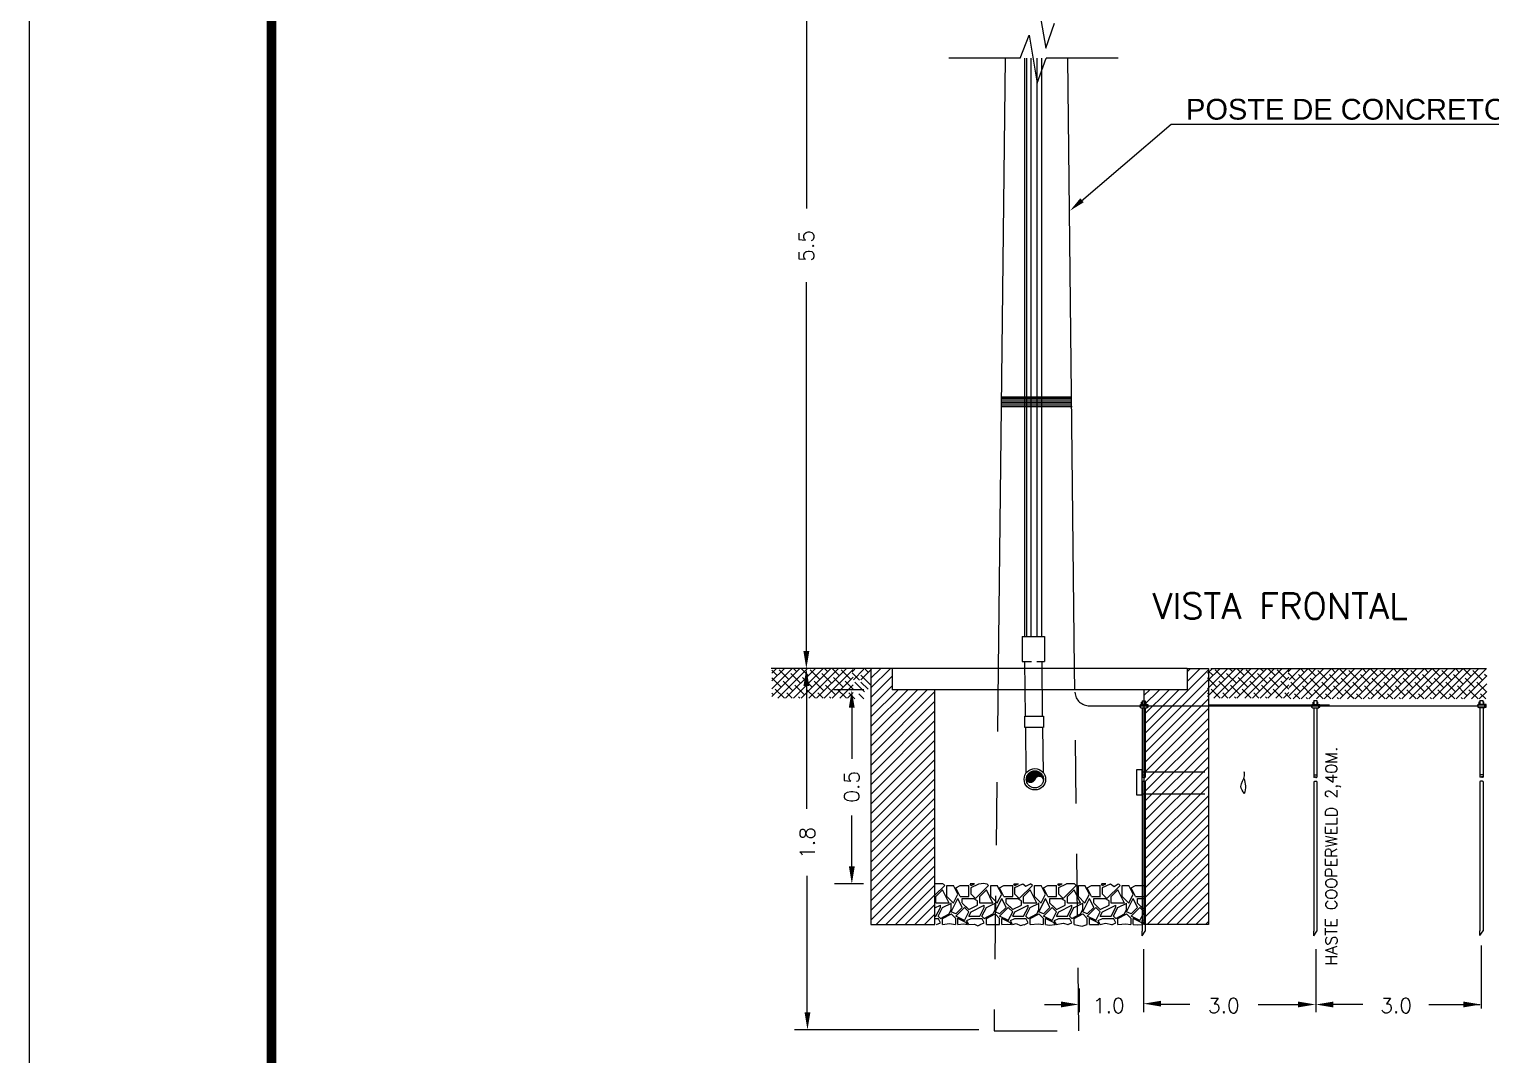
# Model space of a CAD drawing. Header units: metres. Extents: x 4188.7 to 4272.1, y 2012.8 to 2020.9.
# Drawn here: x 4236.95 to 4239.839, y 2015.531 to 2017.559 of the extents above; entities that cross this region are included whole.
import ezdxf

# ---------------------------------------------------------------- set-up
doc = ezdxf.new("R2010")
doc.units = ezdxf.units.M
for name, pattern in [('DASHED', [0.75, 0.5, -0.25]), ('HIDDEN2', [0.1875, 0.125, -0.0625]), ('USTATION2', [1, 0.75, -0.25])]:
    doc.linetypes.add(name, pattern=pattern)
for name, color, linetype in [('A-PARED', 7, 'Continuous'), ('A-TEXTO', 4, 'Continuous'), ('ARQ-FOLHA', 7, 'Continuous'), ('QUADRO DE CARGAS', 7, 'Continuous')]:
    doc.layers.add(name, color=color, linetype=linetype)
doc.styles.add('arial', font='arial.ttf')
doc.styles.add('REGUA_140_MM', font='romans.shx', dxfattribs={"height": 4})
doc.styles.add('REGUA_60_MM', font='romans.shx', dxfattribs={"height": 1.8})
doc.styles.add('T60', font='romans.shx')

# ---------------------------------------------------------------- blocks, each defined once
blk = doc.blocks.new('FOLHA A2')
at = {"layer": 'ARQ-FOLHA'}
blk.add_line((0, 0), (0, -420), dxfattribs=at)
at = {"layer": 'ARQ-FOLHA', "const_width": 1}
blk.add_lwpolyline([(25, -410), (584, -410), (584, -10), (25, -10), (25, -410)], dxfattribs=at)
blk = doc.blocks.new('*X81')
at = {"color": 0}
for p, q in [((-54472.08, 48096.05), (-54468.33, 48099.81)), ((-54472.08, 48096.23), (-54468.51, 48099.81)), ((-54472.07, 48096.42), (-54468.7, 48099.79)), ((-54472.04, 48096.63), (-54468.9, 48099.77)), ((-54472.03, 48095.93), (-54468.15, 48099.81)), ((-54472, 48096.84), (-54469.12, 48099.73)), ((-54471.97, 48095.81), (-54467.99, 48099.79)), ((-54471.94, 48097.08), (-54469.35, 48099.67)), ((-54471.91, 48095.7), (-54467.83, 48099.78)), ((-54471.86, 48097.34), (-54469.61, 48099.59)), ((-54471.84, 48095.59), (-54467.68, 48099.75)), ((-54471.76, 48095.49), (-54467.53, 48099.72)), ((-54471.74, 48097.64), (-54469.91, 48099.46)), ((-54471.68, 48095.4), (-54467.39, 48099.69)), ((-54471.59, 48095.31), (-54467.25, 48099.65)), ((-54471.53, 48098.02), (-54470.29, 48099.26)), ((-54471.5, 48095.22), (-54467.12, 48099.61)), ((-54471.4, 48095.14), (-54466.99, 48099.56)), ((-54471.3, 48095.07), (-54466.86, 48099.51)), ((-54471.19, 48095.01), (-54466.74, 48099.45)), ((-54471.07, 48094.94), (-54466.62, 48099.4)), ((-54470.95, 48094.89), (-54466.5, 48099.33)), ((-54470.82, 48094.84), (-54466.39, 48099.27)), ((-54470.68, 48094.81), (-54466.28, 48099.2)), ((-54470.53, 48094.78), (-54466.18, 48099.13)), ((-54470.38, 48094.76), (-54466.08, 48099.05)), ((-54470.21, 48094.75), (-54465.98, 48098.98)), ((-54470.02, 48094.76), (-54465.88, 48098.9)), ((-54469.81, 48094.79), (-54468.12, 48096.48)), ((-54469.57, 48094.85), (-54468.32, 48096.11)), ((-54469.26, 48094.99), (-54468.46, 48095.79)), ((-54467.56, 48097.04), (-54465.79, 48098.81)), ((-54467.19, 48097.23), (-54465.7, 48098.73)), ((-54466.93, 48097.31), (-54465.61, 48098.64)), ((-54466.72, 48097.36), (-54465.53, 48098.55)), ((-54466.52, 48097.37), (-54465.44, 48098.45)), ((-54466.35, 48097.37), (-54465.37, 48098.35)), ((-54466.19, 48097.35), (-54465.29, 48098.25)), ((-54466.04, 48097.33), (-54465.22, 48098.15)), ((-54465.9, 48097.29), (-54465.15, 48098.04)), ((-54465.76, 48097.25), (-54465.08, 48097.93)), ((-54465.64, 48097.2), (-54465.02, 48097.81)), ((-54465.52, 48097.14), (-54464.96, 48097.7)), ((-54465.41, 48097.07), (-54464.9, 48097.58)), ((-54465.3, 48097), (-54464.85, 48097.45)), ((-54465.2, 48096.93), (-54464.8, 48097.32)), ((-54465.11, 48096.84), (-54464.76, 48097.19)), ((-54465.02, 48096.76), (-54464.72, 48097.05)), ((-54464.93, 48096.66), (-54464.68, 48096.91)), ((-54464.86, 48096.56), (-54464.65, 48096.77)), ((-54464.78, 48096.46), (-54464.63, 48096.62)), ((-54464.72, 48096.35), (-54464.61, 48096.46)), ((-54464.66, 48096.23), (-54464.59, 48096.3)), ((-54464.6, 48096.11), (-54464.58, 48096.13))]:
    blk.add_line(p, q, dxfattribs=at)

msp = doc.modelspace()

# ---------------------------------------------------------------- hatches: boundary and pattern name
h = msp.add_hatch()
h.set_pattern_fill('ANSI31', scale=0.108305, style=0)
h.set_pattern_definition([(45, (4237.053555, 2014.102724), (-0.0095729, 0.0095729), [])])
h.paths.add_polyline_path([(4239.15451, 2015.78837), (4239.28123, 2015.78837), (4239.28123, 2016.21076), (4239.28123, 2016.253), (4239.28123, 2016.29523), (4239.23899, 2016.29523), (4239.23899, 2016.253), (4239.15451, 2016.253)])
h.paths.add_polyline_path([(4238.61385, 2015.78837), (4238.74057, 2015.78837), (4238.74057, 2016.253), (4238.65609, 2016.253), (4238.65609, 2016.29523), (4238.61385, 2016.29523), (4238.61385, 2016.253), (4238.61385, 2016.21076)])
h = msp.add_hatch()
h.set_pattern_fill('GRAVEL', scale=0.086644, style=0)
h.set_pattern_definition([(0, (4235.36344, 2013.75166), (0.086644, 0.086644), [0.0259932, -0.0606508]), (0, (4235.41543, 2013.76033), (0.086644, 0.086644), [0.021661, -0.064983]), (0, (4235.4111, 2013.76466), (0.086644, 0.086644), [0.0173288, -0.0693152]), (0, (4235.3851, 2013.78632), (0.086644, 0.086644), [0.0129966, -0.0129966, 0.0173288, -0.043322]), (0, (4235.3851, 2013.79065), (0.086644, 0.086644), [0.0173288, -0.0043322, 0.021661, -0.043322]), (0, (4235.34611, 2013.80798), (0.086644, 0.086644), [0.021661, -0.064983]), (0, (4235.42843, 2013.81231), (0.086644, 0.086644), [0.021661, -0.064983]), (90, (4235.34611, 2013.76899), (-0.086644, 0.086644), [0.0129966, -0.0736474]), (90, (4235.35911, 2013.833975), (-0.086644, 0.086644), [0.0086644, -0.0779796]), (90, (4235.36344, 2013.75166), (-0.086644, 0.086644), [0.0129966, -0.0736474]), (90, (4235.37211, 2013.82964), (-0.086644, 0.086644), [0.0043322, -0.0823118]), (90, (4235.37644, 2013.794985), (-0.086644, 0.086644), [0.0129966, -0.0736474]), (90, (4235.3851, 2013.76466), (-0.086644, 0.086644), [0.021661, -0.064983]), (90, (4235.39377, 2013.82531), (-0.086644, 0.086644), [0.0129966, -0.0736474]), (90, (4235.40243, 2013.79065), (-0.086644, 0.086644), [0.0173288, -0.0693152]), (90, (4235.406765, 2013.79065), (-0.086644, 0.086644), [0.0173288, -0.0693152]), (90, (4235.41543, 2013.75166), (-0.086644, 0.086644), [0.0086644, -0.0779796]), (90, (4235.42843, 2013.76466), (-0.086644, 0.086644), [0.021661, -0.064983]), (45, (4235.35478, 2013.76033), (1e-17, 0.086644), [0.03676, -0.0857732]), (45, (4235.36344, 2013.76466), (1e-17, 0.086644), [0.01838, -0.1041532]), (45, (4235.40243, 2013.812314), (1e-17, 0.086644), [0.0245066, -0.0980265]), (45, (4235.40243, 2013.816646), (1e-17, 0.086644), [0.01838, -0.1041532]), (135, (4235.37211, 2013.80798), (-0.086644, 1e-17), [0.0061267, -0.1164065]), (135, (4235.35478, 2013.76033), (-0.086644, 1e-17), [0.0122533, -0.1102799]), (135, (4235.38077, 2013.78632), (-0.086644, 1e-17), [0.0122533, -0.1102799]), (135, (4235.40243, 2013.80798), (-0.086644, 1e-17), [0.0122533, -0.1102799]), (135, (4235.428426, 2013.82531), (-0.086644, 1e-17), [0.01838, -0.1041532]), (135, (4235.428426, 2013.82098), (-0.086644, 1e-17), [0.0122533, -0.1102799]), (135, (4235.424094, 2013.82964), (-0.086644, 1e-17), [0.0122533, -0.1102799]), (135, (4235.3981, 2013.75166), (-0.086644, 1e-17), [0.01838, -0.1041532]), (26.565, (4235.424094, 2013.80365), (0.086644, 3e-11), [0.0096868, -0.1840551]), (26.565, (4235.402433, 2013.78199), (0.086644, 3e-11), [0.0096868, -0.1840551]), (26.565, (4235.372107, 2013.80798), (0.086644, 3e-11), [0.0193736, -0.1743683]), (26.565, (4235.37644, 2013.829642), (0.086644, 3e-11), [0.0193736, -0.1743683]), (26.565, (4235.37644, 2013.80798), (0.086644, 3e-11), [0.0193736, -0.1743683]), (26.565, (4235.428426, 2013.82531), (0.086644, 3e-11), [0.0193736, -0.1743683]), (26.5651, (4235.346114, 2013.78199), (0.086644, 3e-11), [0.0290613, -0.1646806]), (26.5651, (4235.346114, 2013.78632), (0.086644, 3e-11), [0.0290613, -0.1646806]), (26.565, (4235.346114, 2013.82098), (0.086644, 3e-11), [0.0290613, -0.1646806]), (63.435, (4235.389436, 2013.816646), (4e-12, 0.086644), [0.0096868, -0.1840551]), (63.435, (4235.428426, 2013.812314), (4e-12, 0.086644), [0.0096868, -0.1162475, 0.0193736, -0.048434]), (63.435, (4235.41976, 2013.80365), (4e-12, 0.086644), [0.0193736, -0.1743683]), (63.435, (4235.367775, 2013.812314), (4e-12, 0.086644), [0.0193736, -0.1743683]), (63.435, (4235.363443, 2013.812314), (4e-12, 0.086644), [0.0193736, -0.1743683]), (63.435, (4235.39377, 2013.82098), (4e-12, 0.086644), [0.0290613, -0.1646806]), (116.565, (4235.372107, 2013.799317), (-3e-11, 0.086644), [0.0096868, -0.1840551]), (116.565, (4235.428426, 2013.790653), (-3e-11, 0.086644), [0.0096868, -0.1840551]), (116.565, (4235.411097, 2013.76466), (-3e-11, 0.086644), [0.0193736, -0.1743683]), (116.565, (4235.406765, 2013.76899), (-3e-11, 0.086644), [0.0193736, -0.1743683]), (116.565, (4235.41543, 2013.829642), (-3e-11, 0.086644), [0.0193736, -0.1743683]), (116.5651, (4235.346114, 2013.78632), (-3e-11, 0.086644), [0.0193736, -0.1743683]), (116.565, (4235.389436, 2013.751663), (-3e-11, 0.086644), [0.0290613, -0.1646806]), (153.435, (4235.41976, 2013.80365), (-0.086644, 4e-12), [0.0193736, -0.1743683]), (153.435, (4235.424094, 2013.799317), (-0.086644, 4e-12), [0.0193736, -0.1743683]), (153.4349, (4235.35911, 2013.755995), (-0.086644, 4e-12), [0.0096868, -0.1840551]), (153.435, (4235.385104, 2013.790653), (-0.086644, 4e-12), [0.0096868, -0.1840551]), (153.435, (4235.402433, 2013.816646), (-0.086644, 4e-12), [0.0096868, -0.1840551])])
h.paths.add_polyline_path([(4239.15451, 2015.86924), (4239.02164, 2015.86924), (4239.02256, 2015.78837), (4239.15451, 2015.78837)])
h.paths.add_polyline_path([(4239.02164, 2015.86924), (4238.86081, 2015.86924), (4238.85989, 2015.78837), (4239.02256, 2015.78837)])
h.paths.add_polyline_path([(4238.86081, 2015.86924), (4238.74057, 2015.86924), (4238.74057, 2015.78837), (4238.85989, 2015.78837)])

# ---------------------------------------------------------------- linework, layer by layer
at = {"color": 0, "linetype": 'ByBlock'}
for p, q in [((4238.48653, 2017.9499), (4238.48653, 2017.2045)), ((4238.48653, 2016.31164), (4238.48653, 2017.05883)), ((4238.70143, 2016.29523), (4238.41662, 2016.29523)), ((4238.4864, 2016.27827), (4238.48653, 2016.01741)), ((4238.60034, 2016.253), (4238.54054, 2016.253)), ((4238.57615, 2016.23659), (4238.57615, 2016.11602)), ((4238.57615, 2015.88552), (4238.57615, 2016.00396)), ((4238.48818, 2015.59192), (4238.48818, 2015.88519)), ((4238.59952, 2015.86911), (4238.54187, 2015.86911)), ((4239.15287, 2015.73967), (4239.15287, 2015.61496)), ((4239.49361, 2015.73967), (4239.49361, 2015.61496)), ((4239.82062, 2015.74727), (4239.82062, 2015.62256)), ((4239.02564, 2015.6618), (4239.02564, 2015.61496)), ((4239.00661, 2015.62985), (4238.95724, 2015.62985)), ((4239.16928, 2015.63137), (4239.24455, 2015.63137)), ((4239.47684, 2015.62985), (4239.37921, 2015.62985)), ((4239.51002, 2015.63137), (4239.58659, 2015.63137)), ((4239.81758, 2015.62985), (4239.71676, 2015.62985)), ((4238.82715, 2015.58027), (4238.46265, 2015.58027))]:
    msp.add_line(p, q, dxfattribs=at)
at = {"color": 7}
for p, q in [((4238.9434, 2017.61636), (4238.95965, 2017.52174)), ((4238.95965, 2017.52174), (4238.9769, 2017.5713)), ((4238.909, 2017.50221), (4238.92663, 2017.54727)), ((4238.92663, 2017.54727), (4238.94288, 2017.45265)), ((4238.909, 2017.50221), (4238.76838, 2017.50221)), ((4238.91796, 2016.35726), (4238.91796, 2017.50221)), ((4238.92192, 2016.35726), (4238.92192, 2017.50221)), ((4238.93073, 2016.35726), (4238.93073, 2017.50221)), ((4238.94278, 2016.35726), (4238.94278, 2017.50221)), ((4238.94288, 2017.45265), (4238.96013, 2017.50221)), ((4238.95177, 2016.35726), (4238.95177, 2017.50221)), ((4239.10301, 2017.50221), (4238.96013, 2017.50221)), ((4239.20741, 2017.3711), (4239.01621, 2017.20738)), ((4240.28048, 2017.3711), (4239.20741, 2017.3711)), ((4238.87177, 2016.83212), (4239.01132, 2016.83212)), ((4238.87155, 2016.81322), (4239.01153, 2016.81322)), ((4238.87159, 2016.81665), (4239.01149, 2016.81665)), ((4238.87163, 2016.82009), (4239.01145, 2016.82009)), ((4238.87166, 2016.82267), (4239.01142, 2016.82267)), ((4238.8717, 2016.8261), (4239.01138, 2016.8261)), ((4238.87174, 2016.82954), (4239.01135, 2016.82954)), ((4238.41805, 2016.28567), (4238.42761, 2016.29523)), ((4238.41805, 2016.27036), (4238.44293, 2016.29523)), ((4238.41805, 2016.25504), (4238.45825, 2016.29523)), ((4238.41805, 2016.23972), (4238.47356, 2016.29523)), ((4238.42884, 2016.28114), (4238.41805, 2016.29193)), ((4238.43004, 2016.2364), (4238.48888, 2016.29523)), ((4238.45181, 2016.27348), (4238.43267, 2016.29263)), ((4238.44536, 2016.2364), (4238.5042, 2016.29523)), ((4238.47479, 2016.26583), (4238.45564, 2016.28497)), ((4238.46067, 2016.2364), (4238.51951, 2016.29523)), ((4238.46713, 2016.2888), (4238.4607, 2016.29523)), ((4238.47599, 2016.2364), (4238.53483, 2016.29523)), ((4238.4901, 2016.28114), (4238.47601, 2016.29523)), ((4238.49131, 2016.2364), (4238.55015, 2016.29523)), ((4238.51308, 2016.27348), (4238.49393, 2016.29263)), ((4238.50662, 2016.2364), (4238.56546, 2016.29523)), ((4238.53605, 2016.26583), (4238.51691, 2016.28497)), ((4238.52194, 2016.2364), (4238.57874, 2016.29319)), ((4238.5284, 2016.2888), (4238.52196, 2016.29523)), ((4238.55137, 2016.28114), (4238.53728, 2016.29523)), ((4238.57435, 2016.27348), (4238.5552, 2016.29263)), ((4238.59129, 2016.27186), (4238.57696, 2016.28619)), ((4238.57698, 2016.28819), (4238.5824, 2016.29361)), ((4238.57874, 2016.28441), (4238.57818, 2016.28497)), ((4238.57939, 2016.2727), (4238.6003, 2016.29361)), ((4238.61304, 2016.26285), (4238.5939, 2016.28199)), ((4238.59419, 2016.2727), (4238.61511, 2016.29361)), ((4238.60918, 2016.28718), (4238.60275, 2016.29361)), ((4238.65609, 2016.29523), (4238.61385, 2016.29523)), ((4238.61385, 2016.29523), (4238.61385, 2016.253)), ((4239.23899, 2016.29523), (4238.65609, 2016.29523)), ((4238.65609, 2016.29523), (4238.65609, 2016.253)), ((4239.23899, 2016.29523), (4239.28123, 2016.29523)), ((4239.23899, 2016.29523), (4239.23899, 2016.253)), ((4239.27964, 2016.23972), (4239.33515, 2016.29523)), ((4239.27964, 2016.25504), (4239.31983, 2016.29523)), ((4239.27964, 2016.27036), (4239.30452, 2016.29523)), ((4239.27964, 2016.28567), (4239.2892, 2016.29523)), ((4239.29043, 2016.28114), (4239.27964, 2016.29193)), ((4239.28123, 2016.29523), (4239.28123, 2016.253)), ((4239.28589, 2016.29523), (4239.83099, 2016.29523)), ((4239.29163, 2016.2364), (4239.35047, 2016.29523)), ((4239.3134, 2016.27348), (4239.29425, 2016.29263)), ((4239.30695, 2016.2364), (4239.36578, 2016.29523)), ((4239.33638, 2016.26583), (4239.31723, 2016.28497)), ((4239.32226, 2016.2364), (4239.3811, 2016.29523)), ((4239.32872, 2016.2888), (4239.32228, 2016.29523)), ((4239.33758, 2016.2364), (4239.39642, 2016.29523)), ((4239.35169, 2016.28114), (4239.3376, 2016.29523)), ((4239.3529, 2016.2364), (4239.41173, 2016.29523)), ((4239.37467, 2016.27348), (4239.35552, 2016.29263)), ((4239.36821, 2016.2364), (4239.42705, 2016.29523)), ((4239.39764, 2016.26583), (4239.3785, 2016.28497)), ((4239.38353, 2016.2364), (4239.44033, 2016.29319)), ((4239.38998, 2016.2888), (4239.38355, 2016.29523)), ((4239.41296, 2016.28114), (4239.39887, 2016.29523)), ((4239.43593, 2016.27348), (4239.41679, 2016.29263)), ((4239.45287, 2016.27186), (4239.43855, 2016.28619)), ((4239.43857, 2016.28819), (4239.44399, 2016.29361)), ((4239.44033, 2016.28441), (4239.43976, 2016.28497)), ((4239.44062, 2016.24171), (4239.48474, 2016.28583)), ((4239.4408, 2016.2572), (4239.47721, 2016.29361)), ((4239.44097, 2016.2727), (4239.46189, 2016.29361)), ((4239.47843, 2016.2642), (4239.45928, 2016.28335)), ((4239.47077, 2016.28718), (4239.46434, 2016.29361)), ((4239.48476, 2016.2885), (4239.47965, 2016.29361)), ((4239.48439, 2016.23953), (4239.53847, 2016.29361)), ((4239.48451, 2016.25496), (4239.52316, 2016.29361)), ((4239.48462, 2016.2704), (4239.50784, 2016.29361)), ((4239.48474, 2016.28583), (4239.49252, 2016.29361)), ((4239.49375, 2016.27952), (4239.48476, 2016.2885)), ((4239.49495, 2016.23477), (4239.55379, 2016.29361)), ((4239.51672, 2016.27186), (4239.49758, 2016.29101)), ((4239.51027, 2016.23477), (4239.5651, 2016.2896)), ((4239.5397, 2016.2642), (4239.52055, 2016.28335)), ((4239.53204, 2016.28718), (4239.5256, 2016.29361)), ((4239.55501, 2016.27952), (4239.54092, 2016.29361)), ((4239.56514, 2016.28471), (4239.55884, 2016.29101)), ((4239.5651, 2016.2896), (4239.56911, 2016.29361)), ((4239.5726, 2016.27725), (4239.56514, 2016.28471)), ((4239.56521, 2016.2744), (4239.5726, 2016.28179)), ((4239.5726, 2016.26647), (4239.59974, 2016.29361)), ((4239.5726, 2016.28179), (4239.58442, 2016.29361)), ((4239.5726, 2016.25116), (4239.60687, 2016.28542)), ((4239.60096, 2016.2642), (4239.58182, 2016.28335)), ((4239.5933, 2016.28718), (4239.58687, 2016.29361)), ((4239.60683, 2016.28897), (4239.60219, 2016.29361)), ((4239.61628, 2016.27952), (4239.60683, 2016.28897)), ((4239.60687, 2016.28542), (4239.61506, 2016.29361)), ((4239.60704, 2016.27028), (4239.63037, 2016.29361)), ((4239.60721, 2016.25514), (4239.64569, 2016.29361)), ((4239.61364, 2016.24624), (4239.66101, 2016.29361)), ((4239.63925, 2016.27186), (4239.62011, 2016.29101)), ((4239.62895, 2016.24624), (4239.67632, 2016.29361)), ((4239.66223, 2016.2642), (4239.64308, 2016.28335)), ((4239.64427, 2016.24624), (4239.69164, 2016.29361)), ((4239.65457, 2016.28718), (4239.64814, 2016.29361)), ((4239.65959, 2016.24624), (4239.70695, 2016.29361)), ((4239.67755, 2016.27952), (4239.66345, 2016.29361)), ((4239.6749, 2016.24624), (4239.72227, 2016.29361)), ((4239.70052, 2016.27186), (4239.68138, 2016.29101)), ((4239.69022, 2016.24624), (4239.73759, 2016.29361)), ((4239.7235, 2016.2642), (4239.70435, 2016.28335)), ((4239.70554, 2016.24624), (4239.7529, 2016.29361)), ((4239.71584, 2016.28718), (4239.7094, 2016.29361)), ((4239.72085, 2016.24624), (4239.76822, 2016.29361)), ((4239.73881, 2016.27952), (4239.72472, 2016.29361)), ((4239.73617, 2016.24624), (4239.78354, 2016.29361)), ((4239.76179, 2016.27186), (4239.74264, 2016.29101)), ((4239.75149, 2016.24624), (4239.79885, 2016.29361)), ((4239.78476, 2016.2642), (4239.76562, 2016.28335)), ((4239.7668, 2016.24624), (4239.81417, 2016.29361)), ((4239.7771, 2016.28718), (4239.77067, 2016.29361)), ((4239.78212, 2016.24624), (4239.82949, 2016.29361)), ((4239.80008, 2016.27952), (4239.78599, 2016.29361)), ((4239.82305, 2016.27186), (4239.80391, 2016.29101)), ((4239.83134, 2016.27889), (4239.82688, 2016.28335)), ((4238.4365, 2016.25817), (4238.41805, 2016.27661)), ((4238.44295, 2016.2364), (4238.42501, 2016.25434)), ((4238.45947, 2016.25051), (4238.44033, 2016.26965)), ((4238.48245, 2016.24285), (4238.4633, 2016.262)), ((4238.49776, 2016.25817), (4238.47862, 2016.27731)), ((4238.50422, 2016.2364), (4238.48628, 2016.25434)), ((4238.52074, 2016.25051), (4238.50159, 2016.26965)), ((4238.54371, 2016.24285), (4238.52457, 2016.262)), ((4238.53726, 2016.2364), (4238.57874, 2016.27787)), ((4238.55903, 2016.25817), (4238.53988, 2016.27731)), ((4238.56548, 2016.2364), (4238.54754, 2016.25434)), ((4238.55257, 2016.2364), (4238.57874, 2016.26256)), ((4238.57874, 2016.25378), (4238.56286, 2016.26965)), ((4238.60153, 2016.24888), (4238.58238, 2016.26803)), ((4238.60856, 2016.25379), (4238.59423, 2016.26811)), ((4238.61385, 2016.253), (4238.61385, 2016.21076)), ((4239.23899, 2016.253), (4238.65609, 2016.253)), ((4238.74057, 2015.78837), (4238.74057, 2016.253)), ((4239.15451, 2015.78837), (4239.15451, 2016.253)), ((4239.29808, 2016.25817), (4239.27964, 2016.27661)), ((4239.28123, 2016.253), (4239.28123, 2016.21076)), ((4239.30454, 2016.2364), (4239.2866, 2016.25434)), ((4239.32106, 2016.25051), (4239.30191, 2016.26965)), ((4239.34403, 2016.24285), (4239.32489, 2016.262)), ((4239.35935, 2016.25817), (4239.3402, 2016.27731)), ((4239.36581, 2016.2364), (4239.34786, 2016.25434)), ((4239.38233, 2016.25051), (4239.36318, 2016.26965)), ((4239.4053, 2016.24285), (4239.38615, 2016.262)), ((4239.39885, 2016.2364), (4239.44033, 2016.27787)), ((4239.42062, 2016.25817), (4239.40147, 2016.27731)), ((4239.42707, 2016.2364), (4239.40913, 2016.25434)), ((4239.41416, 2016.2364), (4239.44033, 2016.26256)), ((4239.44033, 2016.25378), (4239.42445, 2016.26965)), ((4239.46311, 2016.24888), (4239.44397, 2016.26803)), ((4239.449, 2016.23477), (4239.48462, 2016.2704)), ((4239.46432, 2016.23477), (4239.48451, 2016.25496)), ((4239.48441, 2016.2429), (4239.46694, 2016.26037)), ((4239.48465, 2016.2733), (4239.48226, 2016.27569)), ((4239.5014, 2016.25654), (4239.48465, 2016.2733)), ((4239.52438, 2016.24888), (4239.50523, 2016.26803)), ((4239.52558, 2016.23477), (4239.56521, 2016.2744)), ((4239.54735, 2016.24123), (4239.52821, 2016.26037)), ((4239.5409, 2016.23477), (4239.56533, 2016.2592)), ((4239.56267, 2016.25654), (4239.54353, 2016.27569)), ((4239.56533, 2016.2592), (4239.5726, 2016.26647)), ((4239.5726, 2016.26193), (4239.5665, 2016.26803)), ((4239.57799, 2016.27186), (4239.5726, 2016.27725)), ((4239.58565, 2016.24888), (4239.5726, 2016.26193)), ((4239.583, 2016.24624), (4239.60704, 2016.27028)), ((4239.60361, 2016.24624), (4239.58948, 2016.26037)), ((4239.59832, 2016.24624), (4239.60721, 2016.25514)), ((4239.60701, 2016.27348), (4239.60479, 2016.27569)), ((4239.62394, 2016.25654), (4239.60701, 2016.27348)), ((4239.64691, 2016.24888), (4239.62777, 2016.26803)), ((4239.66487, 2016.24624), (4239.65074, 2016.26037)), ((4239.6852, 2016.25654), (4239.66606, 2016.27569)), ((4239.70818, 2016.24888), (4239.68903, 2016.26803)), ((4239.72614, 2016.24624), (4239.71201, 2016.26037)), ((4239.74647, 2016.25654), (4239.72732, 2016.27569)), ((4239.76945, 2016.24888), (4239.7503, 2016.26803)), ((4239.78741, 2016.24624), (4239.77327, 2016.26037)), ((4239.80774, 2016.25654), (4239.78859, 2016.27569)), ((4239.79744, 2016.24624), (4239.83134, 2016.28014)), ((4239.83071, 2016.24888), (4239.81157, 2016.26803)), ((4239.81275, 2016.24624), (4239.83134, 2016.26483)), ((4238.42118, 2016.24285), (4238.41805, 2016.24598)), ((4238.45827, 2016.2364), (4238.44798, 2016.24668)), ((4238.47358, 2016.2364), (4238.47096, 2016.23902)), ((4238.51953, 2016.2364), (4238.50925, 2016.24668)), ((4238.53485, 2016.2364), (4238.53223, 2016.23902)), ((4238.56789, 2016.2364), (4238.57874, 2016.24724)), ((4238.57644, 2016.24075), (4238.57052, 2016.24668)), ((4238.58243, 2016.23477), (4238.57644, 2016.24075)), ((4238.60032, 2016.23477), (4238.59004, 2016.24506)), ((4239.14885, 2016.22819), (4239.15017, 2016.22819)), ((4239.15637, 2016.22819), (4239.15807, 2016.22819)), ((4239.28277, 2016.24285), (4239.27964, 2016.24598)), ((4239.31986, 2016.2364), (4239.30957, 2016.24668)), ((4239.33517, 2016.2364), (4239.33255, 2016.23902)), ((4239.38112, 2016.2364), (4239.37084, 2016.24668)), ((4239.39644, 2016.2364), (4239.39381, 2016.23902)), ((4239.42948, 2016.2364), (4239.44033, 2016.24724)), ((4239.43803, 2016.24075), (4239.4321, 2016.24668)), ((4239.44401, 2016.23477), (4239.43803, 2016.24075)), ((4239.46191, 2016.23477), (4239.45163, 2016.24506)), ((4239.47723, 2016.23477), (4239.4746, 2016.2374)), ((4239.47963, 2016.23477), (4239.48439, 2016.23953)), ((4239.48609, 2016.24123), (4239.48441, 2016.2429)), ((4239.48807, 2016.22837), (4239.48939, 2016.22837)), ((4239.50786, 2016.23477), (4239.48992, 2016.25271)), ((4239.49559, 2016.22837), (4239.49729, 2016.22837)), ((4239.52318, 2016.23477), (4239.51289, 2016.24506)), ((4239.53849, 2016.23477), (4239.53587, 2016.2374)), ((4239.56549, 2016.23841), (4239.55118, 2016.25271)), ((4239.55622, 2016.23477), (4239.56545, 2016.244)), ((4239.56545, 2016.244), (4239.5726, 2016.25116)), ((4239.56913, 2016.23477), (4239.56549, 2016.23841)), ((4239.57153, 2016.23477), (4239.583, 2016.24624)), ((4239.58444, 2016.23477), (4239.57416, 2016.24506)), ((4239.58685, 2016.23477), (4239.59832, 2016.24624)), ((4239.59976, 2016.23477), (4239.59713, 2016.2374)), ((4239.60217, 2016.23477), (4239.60739, 2016.23999)), ((4239.60736, 2016.24249), (4239.60361, 2016.24624)), ((4239.60862, 2016.24123), (4239.60736, 2016.24249)), ((4239.60739, 2016.23999), (4239.61364, 2016.24624)), ((4239.61892, 2016.24624), (4239.61245, 2016.25271)), ((4239.61748, 2016.23477), (4239.62895, 2016.24624)), ((4239.63039, 2016.23477), (4239.61892, 2016.24624)), ((4239.6328, 2016.23477), (4239.64427, 2016.24624)), ((4239.64571, 2016.23477), (4239.63543, 2016.24506)), ((4239.64812, 2016.23477), (4239.65959, 2016.24624)), ((4239.66103, 2016.23477), (4239.6584, 2016.2374)), ((4239.66343, 2016.23477), (4239.6749, 2016.24624)), ((4239.66989, 2016.24123), (4239.66487, 2016.24624)), ((4239.68019, 2016.24624), (4239.67372, 2016.25271)), ((4239.67875, 2016.23477), (4239.69022, 2016.24624)), ((4239.69166, 2016.23477), (4239.68019, 2016.24624)), ((4239.69407, 2016.23477), (4239.70554, 2016.24624)), ((4239.70698, 2016.23477), (4239.69669, 2016.24506)), ((4239.70938, 2016.23477), (4239.72085, 2016.24624)), ((4239.72229, 2016.23477), (4239.71967, 2016.2374)), ((4239.7247, 2016.23477), (4239.73617, 2016.24624)), ((4239.73115, 2016.24123), (4239.72614, 2016.24624)), ((4239.74146, 2016.24624), (4239.73498, 2016.25271)), ((4239.74002, 2016.23477), (4239.75149, 2016.24624)), ((4239.75293, 2016.23477), (4239.74146, 2016.24624)), ((4239.75533, 2016.23477), (4239.7668, 2016.24624)), ((4239.76824, 2016.23477), (4239.75796, 2016.24506)), ((4239.77065, 2016.23477), (4239.78212, 2016.24624)), ((4239.78356, 2016.23477), (4239.78093, 2016.2374)), ((4239.78597, 2016.23477), (4239.79744, 2016.24624)), ((4239.79242, 2016.24123), (4239.78741, 2016.24624)), ((4239.80272, 2016.24624), (4239.79625, 2016.25271)), ((4239.80128, 2016.23477), (4239.81275, 2016.24624)), ((4239.81419, 2016.23477), (4239.80272, 2016.24624)), ((4239.81646, 2016.22877), (4239.81778, 2016.22877)), ((4239.8166, 2016.23477), (4239.82807, 2016.24624)), ((4239.82951, 2016.23477), (4239.81922, 2016.24506)), ((4239.82398, 2016.22877), (4239.82567, 2016.22877)), ((4239.82807, 2016.24624), (4239.83134, 2016.24951)), ((4238.61385, 2016.21076), (4238.61385, 2015.78837)), ((4239.28123, 2016.22285), (4239.52045, 2016.22285)), ((4239.28123, 2016.21076), (4239.28123, 2015.78837)), ((4238.75643, 2015.86924), (4238.74081, 2015.86924)), ((4238.81879, 2015.86924), (4238.81015, 2015.86924)), ((4238.82746, 2015.86924), (4238.83644, 2015.87014)), ((4238.83644, 2015.87014), (4238.84307, 2015.86924)), ((4238.89679, 2015.86924), (4238.90544, 2015.86924)), ((4238.9141, 2015.86924), (4238.92015, 2015.86417)), ((4238.92015, 2015.86417), (4238.92972, 2015.86924)), ((4238.98343, 2015.86924), (4238.99208, 2015.86924)), ((4239.01636, 2015.86924), (4239.00075, 2015.86924)), ((4239.07873, 2015.86924), (4239.07008, 2015.86924)), ((4239.08739, 2015.86924), (4239.09488, 2015.8635)), ((4239.09488, 2015.8635), (4239.10301, 2015.86924)), ((4238.98055, 2015.78837), (4238.9939, 2015.79118)), ((4238.9939, 2015.79118), (4239.00363, 2015.78837)), ((4239.06719, 2015.78837), (4239.07761, 2015.79118)), ((4239.07761, 2015.79118), (4239.09027, 2015.78837)), ((4238.61385, 2015.78837), (4238.74057, 2015.78837)), ((4238.75556, 2015.78837), (4238.76933, 2015.79052)), ((4238.76933, 2015.79052), (4238.78155, 2015.78837)), ((4238.78588, 2015.78837), (4238.79724, 2015.78986)), ((4238.79724, 2015.78986), (4238.80509, 2015.78837)), ((4238.80726, 2015.78837), (4238.8185, 2015.78919)), ((4238.8185, 2015.78919), (4238.82514, 2015.78587)), ((4238.82514, 2015.78587), (4238.83034, 2015.78837)), ((4238.8422, 2015.78837), (4238.86819, 2015.78837)), ((4238.87253, 2015.78837), (4238.88427, 2015.78919)), ((4238.88427, 2015.78919), (4238.89174, 2015.78837)), ((4238.8939, 2015.78837), (4238.90088, 2015.79052)), ((4238.90088, 2015.79052), (4238.90952, 2015.78654)), ((4238.90952, 2015.78654), (4238.91699, 2015.78837)), ((4238.92884, 2015.78837), (4238.9454, 2015.78986)), ((4238.9454, 2015.78986), (4238.95484, 2015.78837)), ((4238.95917, 2015.78837), (4238.96732, 2015.7872)), ((4238.96732, 2015.7872), (4238.97838, 2015.78837)), ((4239.01549, 2015.78837), (4239.03177, 2015.78521)), ((4239.03177, 2015.78521), (4239.04148, 2015.78837)), ((4239.04581, 2015.78837), (4239.06502, 2015.78837)), ((4239.10213, 2015.78837), (4239.11814, 2015.78986)), ((4239.11814, 2015.78986), (4239.12813, 2015.78837)), ((4239.13246, 2015.78837), (4239.14139, 2015.78786)), ((4239.14139, 2015.78786), (4239.15167, 2015.78837)), ((4239.28123, 2015.78837), (4239.15451, 2015.78837))]:
    msp.add_line(p, q, dxfattribs=at)
at = {"color": 7, "linetype": 'Continuous'}
for p, q in [((4238.87939, 2017.50221), (4238.86566, 2016.29523)), ((4239.01679, 2016.29523), (4239.00306, 2017.50221)), ((4238.91322, 2016.35817), (4238.91322, 2016.30861)), ((4238.91322, 2016.35817), (4238.95739, 2016.35817)), ((4238.95739, 2016.35817), (4238.95739, 2016.30861)), ((4238.91322, 2016.30861), (4238.93129, 2016.30861)), ((4238.94193, 2016.30861), (4238.95739, 2016.30861)), ((4239.14885, 2016.22346), (4239.14885, 2016.22819)), ((4239.15017, 2016.2312), (4239.15636, 2016.2312)), ((4239.15017, 2016.2312), (4239.15017, 2016.22354)), ((4239.15636, 2016.2312), (4239.15639, 2016.22354)), ((4239.15807, 2016.22353), (4239.15807, 2016.22819)), ((4239.48807, 2016.22363), (4239.48807, 2016.22837)), ((4239.48939, 2016.23137), (4239.49558, 2016.23137)), ((4239.48939, 2016.23137), (4239.48939, 2016.22372)), ((4239.49558, 2016.23137), (4239.49561, 2016.22372)), ((4239.49729, 2016.22371), (4239.49729, 2016.22837)), ((4239.81603, 2016.22412), (4239.82768, 2016.22412)), ((4239.81646, 2016.22404), (4239.81646, 2016.22877)), ((4239.81778, 2016.23178), (4239.82397, 2016.23178)), ((4239.81778, 2016.23178), (4239.81778, 2016.22412)), ((4239.82397, 2016.23178), (4239.824, 2016.22412)), ((4239.82567, 2016.22412), (4239.82567, 2016.22877)), ((4239.82768, 2016.21787), (4239.82768, 2016.22412)), ((4239.14842, 2016.22354), (4239.16008, 2016.22354)), ((4239.14842, 2016.21729), (4239.16008, 2016.21729)), ((4239.15017, 2016.21729), (4239.15017, 2016.07978)), ((4239.15639, 2016.21729), (4239.15639, 2016.07978)), ((4239.16007, 2016.22306), (4239.16007, 2016.21816)), ((4239.16231, 2016.22306), (4239.16007, 2016.22306)), ((4239.16007, 2016.2215), (4239.16184, 2016.2215)), ((4239.16007, 2016.21816), (4239.16231, 2016.21816)), ((4239.16008, 2016.21729), (4239.16008, 2016.22354)), ((4239.16008, 2016.21953), (4239.16185, 2016.21953)), ((4239.16231, 2016.21816), (4239.16231, 2016.22306)), ((4239.48764, 2016.22372), (4239.4993, 2016.22372)), ((4239.48764, 2016.21746), (4239.4993, 2016.21746)), ((4239.48939, 2016.21746), (4239.48939, 2016.07995)), ((4239.49561, 2016.21746), (4239.49561, 2016.07995)), ((4239.50153, 2016.22324), (4239.49929, 2016.22324)), ((4239.49929, 2016.22324), (4239.49929, 2016.21834)), ((4239.49929, 2016.22167), (4239.50106, 2016.22167)), ((4239.49929, 2016.21834), (4239.50153, 2016.21834)), ((4239.4993, 2016.21746), (4239.4993, 2016.22372)), ((4239.4993, 2016.21971), (4239.50107, 2016.21971)), ((4239.50153, 2016.21834), (4239.50153, 2016.22324)), ((4239.81603, 2016.21787), (4239.82768, 2016.21787)), ((4239.81778, 2016.21787), (4239.81778, 2016.08036)), ((4239.824, 2016.21787), (4239.824, 2016.08036)), ((4239.82992, 2016.22364), (4239.82768, 2016.22364)), ((4239.82768, 2016.22364), (4239.82768, 2016.21874)), ((4239.82768, 2016.22208), (4239.82945, 2016.22208)), ((4239.82768, 2016.21874), (4239.82992, 2016.21874)), ((4239.82769, 2016.22011), (4239.82946, 2016.22011)), ((4239.82992, 2016.21874), (4239.82992, 2016.22364)), ((4239.15639, 2016.08387), (4239.15017, 2016.08387)), ((4239.15054, 2016.07958), (4239.15017, 2016.07978)), ((4239.15081, 2016.07951), (4239.15054, 2016.07958)), ((4239.15197, 2016.07958), (4239.15137, 2016.07949)), ((4239.15324, 2016.07993), (4239.15197, 2016.07958)), ((4239.15423, 2016.08017), (4239.15324, 2016.07993)), ((4239.15489, 2016.08023), (4239.15423, 2016.08017)), ((4239.15522, 2016.08021), (4239.15489, 2016.08023)), ((4239.1557, 2016.08012), (4239.15522, 2016.08021)), ((4239.15616, 2016.07992), (4239.1557, 2016.08012)), ((4239.15639, 2016.07978), (4239.15616, 2016.07992)), ((4239.49561, 2016.08405), (4239.48939, 2016.08405)), ((4239.48976, 2016.07976), (4239.48939, 2016.07995)), ((4239.49003, 2016.07969), (4239.48976, 2016.07976)), ((4239.49059, 2016.07966), (4239.49003, 2016.07969)), ((4239.49119, 2016.07975), (4239.49059, 2016.07966)), ((4239.49246, 2016.08011), (4239.49119, 2016.07975)), ((4239.49345, 2016.08034), (4239.49246, 2016.08011)), ((4239.49411, 2016.08041), (4239.49345, 2016.08034)), ((4239.49444, 2016.08039), (4239.49411, 2016.08041)), ((4239.49492, 2016.0803), (4239.49444, 2016.08039)), ((4239.49538, 2016.0801), (4239.49492, 2016.0803)), ((4239.49561, 2016.07995), (4239.49538, 2016.0801)), ((4239.824, 2016.08445), (4239.81778, 2016.08445)), ((4239.81815, 2016.08016), (4239.81778, 2016.08036)), ((4239.81841, 2016.08009), (4239.81815, 2016.08016)), ((4239.81897, 2016.08007), (4239.81841, 2016.08009)), ((4239.81957, 2016.08016), (4239.81897, 2016.08007)), ((4239.82085, 2016.08051), (4239.81957, 2016.08016)), ((4239.82184, 2016.08075), (4239.82085, 2016.08051)), ((4239.8225, 2016.08081), (4239.82184, 2016.08075)), ((4239.82283, 2016.08079), (4239.8225, 2016.08081)), ((4239.8233, 2016.0807), (4239.82283, 2016.08079)), ((4239.82377, 2016.0805), (4239.8233, 2016.0807)), ((4239.824, 2016.08036), (4239.82377, 2016.0805)), ((4239.15017, 2016.07081), (4239.15017, 2015.77555)), ((4239.15054, 2016.07068), (4239.15017, 2016.07081)), ((4239.1508, 2016.07065), (4239.15054, 2016.07068)), ((4239.15135, 2016.07069), (4239.1508, 2016.07065)), ((4239.15137, 2016.07949), (4239.15081, 2016.07951)), ((4239.15421, 2016.07145), (4239.15135, 2016.07069)), ((4239.15488, 2016.07151), (4239.15421, 2016.07145)), ((4239.1552, 2016.07149), (4239.15488, 2016.07151)), ((4239.15569, 2016.07139), (4239.1552, 2016.07149)), ((4239.15616, 2016.0712), (4239.15569, 2016.07139)), ((4239.15639, 2016.07105), (4239.15616, 2016.0712)), ((4239.15639, 2016.07105), (4239.15639, 2015.77555)), ((4239.48939, 2016.07099), (4239.48939, 2015.77573)), ((4239.48976, 2016.07086), (4239.48939, 2016.07099)), ((4239.49002, 2016.07083), (4239.48976, 2016.07086)), ((4239.49057, 2016.07087), (4239.49002, 2016.07083)), ((4239.49343, 2016.07163), (4239.49057, 2016.07087)), ((4239.4941, 2016.07169), (4239.49343, 2016.07163)), ((4239.49442, 2016.07167), (4239.4941, 2016.07169)), ((4239.49491, 2016.07157), (4239.49442, 2016.07167)), ((4239.49538, 2016.07137), (4239.49491, 2016.07157)), ((4239.49561, 2016.07123), (4239.49538, 2016.07137)), ((4239.49561, 2016.07123), (4239.49561, 2015.77573)), ((4239.81778, 2016.07139), (4239.81778, 2015.77613)), ((4239.81814, 2016.07127), (4239.81778, 2016.07139)), ((4239.8184, 2016.07123), (4239.81814, 2016.07127)), ((4239.81896, 2016.07127), (4239.8184, 2016.07123)), ((4239.82182, 2016.07203), (4239.81896, 2016.07127)), ((4239.82248, 2016.07209), (4239.82182, 2016.07203)), ((4239.82281, 2016.07207), (4239.82248, 2016.07209)), ((4239.8233, 2016.07198), (4239.82281, 2016.07207)), ((4239.82377, 2016.07178), (4239.8233, 2016.07198)), ((4239.824, 2016.07163), (4239.82377, 2016.07178)), ((4239.824, 2016.07163), (4239.824, 2015.77613)), ((4239.15017, 2015.76609), (4239.15017, 2015.77555)), ((4239.15017, 2015.76609), (4239.15639, 2015.77555)), ((4239.4894, 2015.76627), (4239.48939, 2015.77573)), ((4239.4894, 2015.76627), (4239.49561, 2015.77573)), ((4239.81776, 2015.76667), (4239.824, 2015.77613)), ((4239.81776, 2015.76667), (4239.81778, 2015.77613))]:
    msp.add_line(p, q, dxfattribs=at)
at = {"color": 7, "linetype": 'HIDDEN2'}
for p, q in [((4238.86566, 2016.29523), (4238.8575, 2015.57817)), ((4238.91976, 2016.20051), (4238.91852, 2016.30861)), ((4238.95352, 2016.20051), (4238.95231, 2016.30861)), ((4239.02495, 2015.57817), (4239.01679, 2016.29523)), ((4238.91845, 2016.20051), (4238.95494, 2016.20051)), ((4238.91845, 2016.17798), (4238.91845, 2016.20051)), ((4238.95494, 2016.20051), (4238.95494, 2016.17798)), ((4238.95359, 2016.17798), (4238.91845, 2016.17798)), ((4238.92118, 2016.08812), (4238.92016, 2016.17789)), ((4238.95499, 2016.08812), (4238.95397, 2016.17816)), ((4239.14941, 2016.09056), (4239.35213, 2016.09056)), ((4239.14941, 2016.04718), (4239.35213, 2016.04718)), ((4238.8575, 2015.57817), (4239.02495, 2015.57817))]:
    msp.add_line(p, q, dxfattribs=at)
at = {"color": 7, "linetype": 'USTATION2'}
msp.add_circle((4238.9381, 2016.07582), 0.0169, dxfattribs=at)
at = {"color": 7, "linetype": 'Continuous'}
for centre, radius, start, end in [((4239.81603, 2016.22099), 0.00313, 90, 270), ((4239.14842, 2016.22041), 0.00313, 90, 270), ((4239.16128, 2016.22239), 0.00104, 302.03461, 41.24708), ((4239.16105, 2016.22051), 0.00126, 309.00508, 51.92653), ((4239.16148, 2016.21878), 0.000836, 312.55621, 64.00516), ((4239.48764, 2016.22059), 0.00313, 90, 270), ((4239.5005, 2016.22256), 0.00104, 302.03461, 41.24708), ((4239.50027, 2016.22069), 0.00126, 309.00508, 51.92653), ((4239.5007, 2016.21895), 0.000836, 312.55621, 64.00516), ((4239.82889, 2016.22297), 0.00104, 302.03461, 41.24708), ((4239.82866, 2016.22109), 0.00126, 309.00508, 51.92653), ((4239.82909, 2016.21936), 0.000836, 312.55621, 64.00516), ((4239.15496, 2016.0809), 0.00182, 211.25246, 321.46405), ((4239.49418, 2016.08108), 0.00182, 211.25246, 321.46405), ((4239.82257, 2016.08148), 0.00182, 211.25246, 321.46405), ((4239.15211, 2016.06893), 0.0027, 61.9578, 135.90498), ((4239.49133, 2016.06911), 0.0027, 61.9578, 135.90498), ((4239.81971, 2016.06951), 0.0027, 61.9578, 135.90498)]:
    msp.add_arc(centre, radius, start, end, dxfattribs=at)
at = {"color": 7}
for centre, start, end in [((4238.94654, 2016.07273), 20.06919, 159.93081), ((4238.92965, 2016.07891), 200.06919, 339.93081)]:
    msp.add_arc(centre, 0.00899, start, end, dxfattribs=at)
at = {"color": 0, "linetype": 'ByBlock'}
for points in [[(4239.03464, 2017.21698), (4239.02778, 2017.22485), (4239.00759, 2017.20033)], [(4238.4806, 2016.32935), (4238.4922, 2016.32935), (4238.4864, 2016.29455)], [(4238.4806, 2016.26022), (4238.4922, 2016.26022), (4238.4864, 2016.29501)], [(4238.57037, 2016.21735), (4238.58197, 2016.21735), (4238.57617, 2016.25214)], [(4238.58211, 2015.90364), (4238.57051, 2015.90364), (4238.57631, 2015.86884)], [(4238.99002, 2015.62474), (4238.99002, 2015.63634), (4239.02481, 2015.63054)], [(4239.18768, 2015.63789), (4239.18768, 2015.62629), (4239.15288, 2015.63209)], [(4239.45809, 2015.6363), (4239.45809, 2015.6247), (4239.49288, 2015.6305)], [(4239.52838, 2015.63621), (4239.52838, 2015.62461), (4239.49358, 2015.63041)], [(4239.78521, 2015.6363), (4239.78521, 2015.6247), (4239.82, 2015.6305)], [(4238.48281, 2015.61515), (4238.49441, 2015.61515), (4238.48861, 2015.58035)]]:
    msp.add_solid(points, dxfattribs=at)
at = {"layer": 'A-PARED', "color": 3, "linetype": 'DASHED', "ltscale": 5}
msp.add_line((4239.04628, 2016.22095), (4239.8297, 2016.22095), dxfattribs=at)
msp.add_arc((4239.04616, 2016.25002), 0.02906, 184.24735, 270.2223, dxfattribs=at)
at = {"layer": 'QUADRO DE CARGAS'}
msp.add_lwpolyline([(4239.13992, 2016.09502), (4239.14941, 2016.09502), (4239.14941, 2016.04442), (4239.13992, 2016.04442)], close=True, dxfattribs=at)
msp.add_circle((4238.9381, 2016.07582), 0.02115, dxfattribs=at)
for points in [[(4239.35213, 2016.04718), (4239.34548, 2016.06165), (4239.35253, 2016.08277), (4239.35213, 2016.09056)], [(4239.35158, 2016.07663), (4239.35451, 2016.06308), (4239.35213, 2016.04718)]]:
    msp.add_spline(points, degree=3, dxfattribs=at)

# ---------------------------------------------------------------- block references
at = {"color": 7, "xscale": 0.004505488753819373, "yscale": 0.004505488753819373, "zscale": 0.004505488753819373}
msp.add_blockref('*X81', (4484.34505, 1799.37956), dxfattribs=at)
at = {"layer": 'ARQ-FOLHA', "xscale": 0.01916579205580684, "yscale": 0.01916579205580684, "zscale": 0.01916579205580684}
msp.add_blockref('FOLHA A2', (4236.95019, 2020.85025), dxfattribs=at)

# ---------------------------------------------------------------- texts
at = {"color": 7, "style": 'arial'}
msp.add_text('POSTE DE CONCRETO DUPLO T 12 m', height=0.0410246, dxfattribs=at).set_placement((4239.23701, 2017.38048))
at = {"color": 7, "linetype": 'ByBlock', "char_height": 0.029538, "attachment_point": 5, "rotation": 90, "style": 'T60'}
for s, insert in [('\\A1;5.5', (4238.48653, 2017.13077)), ('\\A1;0.5', (4238.57615, 2016.06105)), ('\\A1;1.8', (4238.48818, 2015.94986))]:
    msp.add_mtext(s, dxfattribs=dict(at, insert=insert))
at = {"color": 7, "linetype": 'ByBlock', "insert": (4239.08416, 2015.62833), "char_height": 0.029538, "attachment_point": 5, "style": 'T60'}
msp.add_mtext('\\A1;1.0', dxfattribs=at)
at = {"color": 7, "linetype": 'ByBlock', "char_height": 0.029538, "width": 0.1040853, "attachment_point": 5, "style": 'T60'}
for insert in [(4239.3116, 2015.62833), (4239.65233, 2015.62833)]:
    msp.add_mtext('\\A1;3.0', dxfattribs=dict(at, insert=insert))
at = {"layer": 'A-TEXTO', "color": 3, "style": 'REGUA_140_MM'}
msp.add_text('VISTA FRONTAL ', height=0.0512301, dxfattribs=at).set_placement((4239.17047, 2016.39293))
at = {"layer": 'A-TEXTO', "style": 'REGUA_60_MM'}
msp.add_text('HASTE COOPERWELD 2,40M.', height=0.0230535, rotation=90, dxfattribs=at).set_placement((4239.53579, 2015.70735))

doc.saveas('drawing.dxf')
